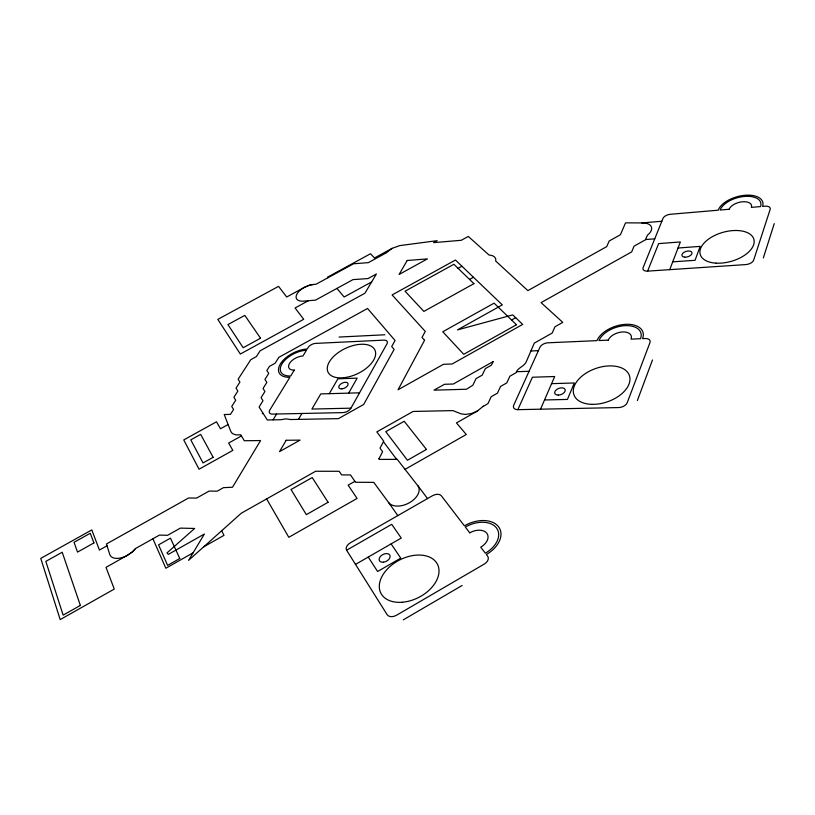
<?xml version="1.0" encoding="UTF-8"?>
<svg xmlns="http://www.w3.org/2000/svg" width="815" height="815" viewBox="0 0 815 815"><rect width="100%" height="100%" fill="white"/><g stroke="black" fill="none" stroke-linecap="round" stroke-linejoin="round"><path stroke-width="1.22" d="M763.339 257.907L774.25 223.626M637.371 400.552L652.489 359.945M669.726 269.653L680.362 241.953L658.622 243.604L647.619 271.13A6.489 3.535 -17.6 0 1 643.106 267.656L663.013 218.369A6.276 3.27 -17.2 0 1 670.337 214.284L718.188 210.199A23.289 12.164 -15.6 0 1 744.92 195.284A23.289 12.164 -15.6 0 1 762.596 206.409L765.091 206.195A6.561 3.443 -15 0 1 770.175 209.353L753.671 260.128A6.785 3.729 -15.2 0 1 745.847 264.58L647.619 271.13M540.518 409.191L554.699 376.52L532.419 377.233L517.851 409.66A6.856 4.116 -21.5 0 1 513.705 405.218L539.948 347.272A6.612 3.79 -20.4 0 1 547.874 342.799L596.947 340.639A24.46 14.191 -18.4 0 1 625.889 324.319A24.46 14.191 -18.4 0 1 642.577 338.632L645.154 338.51A6.887 4.024 -17.7 0 1 649.973 342.585L627.244 402.661A7.152 4.381 -18.4 0 1 618.728 407.561L517.851 409.66M378.955 458.855L382.612 451.704L380.014 448.179L383.722 441.139L376.815 431.909L413.103 411.453L452.916 410.607L461.096 413.867L465.396 414.417L471.335 413.551L476.765 411.392M350.939 408.172L386.982 343.828A6.153 3.321 -24.4 0 0 383.865 340.14L315.548 343.4A6 3.148 -25.8 0 0 308.162 347.475L307.214 349.014A21.801 11.542 -26.3 0 0 280.431 363.877A21.801 11.542 -26.3 0 0 289.885 377.284L269.816 410.016A6.276 3.423 -27.4 0 0 272.444 414.102L343.023 412.604A6.428 3.617 -25.9 0 0 350.939 408.172L311.89 409.059L320.753 393.92L359.537 392.82M348.657 393.125L357.153 378.14L337.909 378.792L329.28 393.676M298.433 419.389L301.917 413.48M273.056 419.868L276.611 414.01M378.914 458.753L379.281 459.416L397.241 459.354L418.339 486.412A16.952 10.493 -25.8 0 1 408.957 502.987A16.952 10.493 -25.8 0 1 388.623 502.539L373.739 482.368L355.523 482.276L350.491 474.921L341.617 474.901L339.172 471.284L315.639 471.253L241.301 513.206L188.571 560.353L204.382 534.029L168.318 554.383L166.993 552.906L194.642 528.456L180.349 528.12L167.554 535.302L159.445 535.088L135.514 548.536L132.254 551.938L126.957 555.565A16.331 9.097 -32.6 0 1 109.699 554.292L106.47 543.962L188.581 497.996L196.619 498.087L209.109 491.088L217.228 491.16L223.483 487.655L232.499 487.248L260.566 440.558L244.276 440.732L240.761 434.792L235.861 434.915L232.316 433.498L230.859 431.553L224.207 414.529L230.441 414.387L233.569 409.487L231.735 406.44L235.718 400.216L233.905 397.231L237.848 391.088L236.034 388.154L239.936 382.092L238.133 379.22L250.786 359.67L256.389 356.583L260.128 350.786L364.906 293.237L376.398 273.972L368.023 278.557L353.007 279.616L315.537 300.124L303.669 301.132A13.621 6.775 -25.3 0 1 296.089 296.874A13.621 6.775 -25.3 0 1 304.087 287.522L310.128 285.026L316.24 284.129L353.537 263.775L368.319 262.644L386.392 252.772L392.015 248.402L399.656 245.621L437.156 240.67L433.58 242.636L461.31 240.282L468.299 236.442L489.051 255.044A14.313 7.437 -21.6 0 1 495.683 261.014L527.865 290.619L606.737 246.599L609.192 240.996L620.429 234.73L625.543 222.852L642.719 222.933A15.006 7.885 -18 0 1 647.436 235.189L645.419 239.814L634.05 246.181L631.666 251.896L541.068 302.63L562.768 322.373L555.005 326.744L552.173 333.05L534.283 343.135L526.612 360.974C524.809 366.516 517.657 367.422 516.048 372.73L509.895 376.214L506.787 382.907L500.593 386.412L497.425 393.187L491.201 396.711L487.971 403.568L483.152 406.491M135.137 548.994L134.658 549.565M483.448 406.135L476.979 411.269M134.149 550.115L133.619 550.665M133.059 551.205L132.478 551.724M131.877 552.244L131.266 552.743M130.624 553.232L129.972 553.701M129.31 554.159L128.627 554.597M477.784 410.811L456.461 422.924L466.292 434.497L405.065 469.338M127.935 555.005L106.011 567.342L114.263 589.072L60.198 619.594L40.75 558.397L91.8 529.923L99.44 550.054L107.04 545.795M403.282 619.848L462.136 585.476M355.513 564.388L401.235 538.063L391.72 524.32L346.599 550.217L387.145 614.683A7.722 5.185 -28.3 0 0 396.62 615.193L484.212 564.112A7.63 5.114 -24.5 0 0 487.625 556.146L486.361 554.506A27.007 17.808 -24.3 0 0 498.515 526.724A27.007 17.808 -24.3 0 0 464.377 525.818L441.384 495.826A7.172 4.513 -25 0 0 432.449 495.744L350.44 542.759A7.254 4.574 -28.1 0 0 346.599 550.217M354.882 481.339L348.137 485.159L357.082 498.434L288.805 537.299L266.617 498.923M193.084 552.835L165.842 568.238L152.914 538.756M203.679 546.845L223.993 535.353L221.639 530.779M511.555 320.01L515.681 317.697M241.444 435.933L228.648 443.054L232.835 450.379L199.054 469.216L183.752 439.937L216.495 421.793L220.478 428.772L228.118 424.534M469.542 279.413L473.444 277.253M458.081 268.349L461.922 266.22M371.65 281.919L344.144 297.006L336.921 288.429M308.304 300.745L295.071 307.978L303.7 319.286L240.344 354.036L217.809 319.388L278.557 286.35L286.686 297.006L304.841 287.125M305.431 286.819L306.032 286.534M392.188 248.31L374.462 257.988L370.509 253.74L327.498 277.212L327.936 277.742M306.634 286.259L307.245 286.004M307.856 285.759L308.478 285.545M309.089 285.332L309.7 285.148M310.321 284.975L310.923 284.832M311.534 284.69L312.125 284.578M312.716 284.486L313.296 284.415M641.782 222.923L661.851 221.262M645.531 239.549L654.751 238.836M678.029 248.015L700.177 246.375L695.052 260.301L672.721 261.849M339.091 337.053L384.833 334.782M530.911 350.97L538.42 350.654M516.506 371.732L529.067 371.294M551.602 383.651L574.32 382.979L567.434 399.421L544.512 399.971M417.851 485.669L427.518 498.566M383.427 441.71L396.62 459.354M388.572 502.478L397.822 515.589M391.108 543.89L400.756 558.122L377.6 571.498L368.258 557.053M493.156 361.585L491.425 365.181L485.353 368.604L482.185 375.165L476.072 378.608L472.853 385.24L466.445 389.234L434.018 390.161L444.46 384.283L453.334 384.018L493.156 361.585M262.776 412.828L262.328 413.714L263.316 413.694L267.289 419.98L280.859 419.715L286.085 418.849L290.537 419.531L338.429 418.635L363.653 404.495L394.124 349.39L391.699 346.538L395.061 340.497L367.545 308.478L278.852 357.337L275.134 363.245L269.459 366.373L266.831 370.55L268.746 373.402L264.936 379.454L266.862 382.367L263.021 388.5L264.957 391.465L261.075 397.679L263.011 400.705L259.099 407.011L262.776 412.828M424.564 340.273L398.066 389.764L443.431 364.325L452.142 363.989L522.68 324.411L512.747 314.896L457.449 329.912L502.295 304.881L455.463 260.036L392.117 294.938L425.257 331.399L422.017 337.43L424.564 340.273M407.184 260.494L399.095 274.461L427.427 258.895L407.184 260.494M286.167 440.273L279.525 451.632L300.073 440.12L286.167 440.273M294.286 370.112L290.67 376A19.866 10.514 -26.3 0 1 282.041 363.796A19.866 10.514 -26.3 0 1 306.46 350.246L302.946 355.982A10.901 5.766 -26.3 0 0 289.519 363.419A10.901 5.766 -26.3 0 0 294.286 370.112M328.078 502.295L306.338 514.642L291.006 489.52L312.216 477.549L328.078 502.295M426.459 449.452L407.459 460.251L385.77 431.665L404.209 421.263L426.459 449.452M179.769 558.499L167.615 565.366L158.558 544.858L170.467 538.155L179.769 558.499M80.359 605.423L63.142 615.131L45.834 561.382L62.205 552.244L80.359 605.423M516.455 324.747L463.755 354.301L442.769 331.756L494.094 303.149L516.455 324.747M93.908 542.933L77.527 552.091L74.033 542.311L90.261 533.265L93.908 542.933M213.153 457.307L203.037 462.94L190.781 439.856L200.653 434.385L213.153 457.307M473.933 283.651L423.861 311.412L405.045 291.2L453.873 264.284L473.933 283.651M260.535 338.215L243.176 347.73L227.925 324.584L244.806 315.385L260.535 338.215M729.17 209.261L720.134 210.036A21.221 11.084 -15.6 0 1 744.492 196.435A21.221 11.084 -15.6 0 1 760.589 206.582L751.369 207.367A11.644 6.082 -15.6 0 0 742.547 201.774A11.644 6.082 -15.6 0 0 729.17 209.261M608.224 340.14L598.943 340.548A22.29 12.928 -18.4 0 1 625.319 325.664A22.29 12.928 -18.4 0 1 640.519 338.714L631.034 339.132A12.235 7.091 -18.4 0 0 622.711 331.939A12.235 7.091 -18.4 0 0 608.224 340.14M469.756 532.837L465.324 527.061A24.603 16.219 -24.3 0 1 496.437 527.886A24.603 16.219 -24.3 0 1 485.353 553.191L480.738 547.171A13.498 8.904 -24.3 0 0 486.84 533.285A13.498 8.904 -24.3 0 0 469.756 532.837M558.255 395.102A5.522 3.311 -20.2 0 0 565.152 389.611A5.522 3.311 -20.2 0 0 556.451 389.662A5.522 3.311 -20.2 0 0 558.255 395.102M592.016 404.352A29.36 17.655 -19 0 0 629.547 376.021A29.36 17.655 -19 0 0 583.357 375.002A29.36 17.655 -19 0 0 592.016 404.352M341.821 388.877A5.033 2.781 -25.7 0 0 348.046 383.61A5.033 2.781 -25.7 0 0 340.415 384.242A5.033 2.781 -25.7 0 0 341.821 388.877M344.052 377.681A25.917 14.028 -25.2 0 0 375.114 350.501A25.917 14.028 -25.2 0 0 335.22 354.994A25.917 14.028 -25.2 0 0 344.052 377.681M684.732 257.163A5.236 2.832 -16.7 0 0 692.037 252.833A5.236 2.832 -16.7 0 0 684.142 252.232A5.236 2.832 -16.7 0 0 684.732 257.163M716.13 263.153A27.873 15.088 -15.7 0 0 754.018 239.895A27.873 15.088 -15.7 0 0 710.986 237.481A27.873 15.088 -15.7 0 0 716.13 263.153M383.376 562.218A5.909 3.81 -27.4 0 0 389.916 555.28A5.909 3.81 -27.4 0 0 380.574 556.238A5.909 3.81 -27.4 0 0 383.376 562.218M402.294 602.244A31.775 21.017 -27.1 0 0 437.747 564.866A31.775 21.017 -27.1 0 0 387.41 568.992A31.775 21.017 -27.1 0 0 402.294 602.244"/></g></svg>
